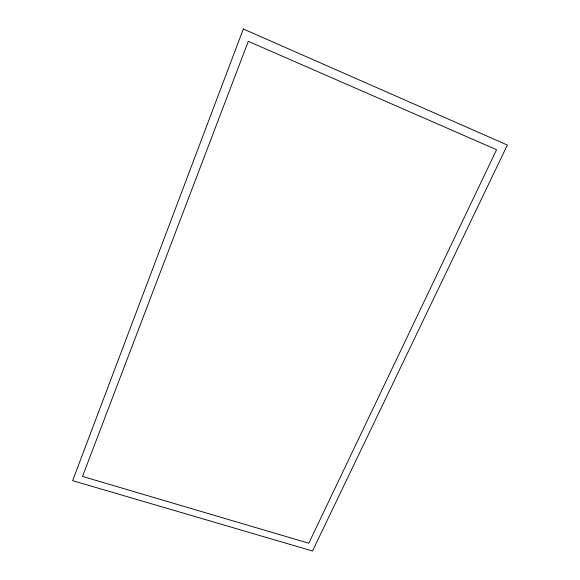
<?xml version="1.0" encoding="UTF-8"?>
<svg xmlns="http://www.w3.org/2000/svg" width="580" height="580" viewBox="0 0 580 580"><rect width="100%" height="100%" fill="white"/><g stroke="black" fill="none" stroke-linecap="round" stroke-linejoin="round"><path stroke-width="0.87" d="M243.332 29L72.63 480.661L312.504 551L507.37 145.051L243.332 29M248.298 41.325L82.512 476.434L308.792 543.242L496.574 149.713L248.298 41.325"/></g></svg>
